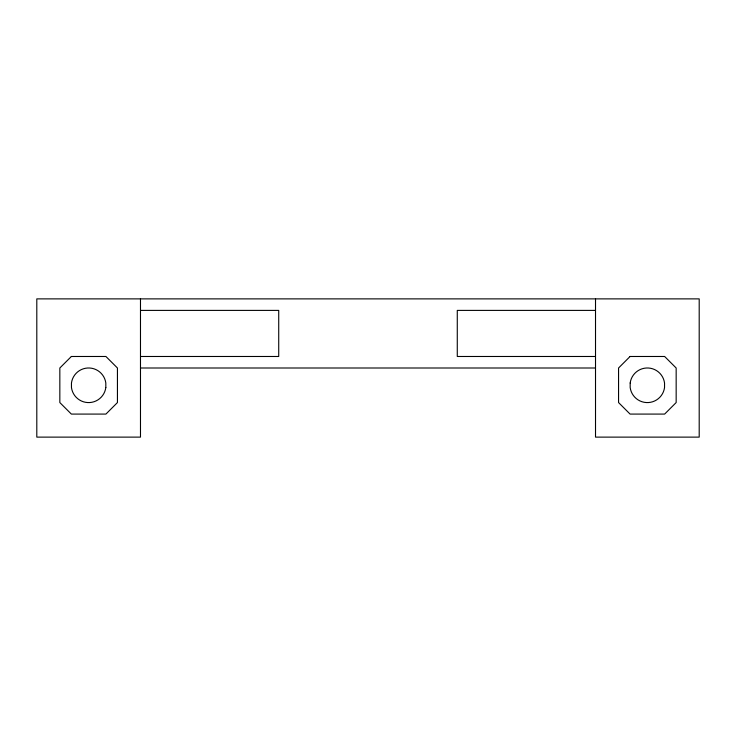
<?xml version="1.0" encoding="UTF-8"?>
<svg xmlns="http://www.w3.org/2000/svg" width="736" height="736" viewBox="0 0 736 736"><rect width="100%" height="100%" fill="white"/><g stroke="black" fill="none" stroke-linecap="round" stroke-linejoin="round"><path stroke-width="1.1" d="M140.484 310.399L278.723 310.399L278.723 356.482L140.484 356.482M595.516 310.399L457.277 310.399L457.277 356.482L595.516 356.482M140.484 368L595.516 368M595.516 298.88L595.516 437.12L699.2 437.12L699.2 298.88L36.8 298.88L36.8 437.12L140.484 437.12L140.484 298.88M630.182 382.987L630.172 387.513A17.333 17.333 0 0 0 664.534 387.578L664.544 383.051A17.333 17.333 0 0 0 630.182 382.987M71.364 356.482L59.837 368L59.837 402.564L71.364 414.083L105.92 414.083L117.438 402.564L117.438 368L105.92 356.482L71.364 356.482M630.08 356.482L618.562 368L618.562 402.564L630.08 414.083L664.636 414.083L676.163 402.564L676.163 368L664.636 356.482L630.08 356.482M105.828 387.513L105.818 382.987A17.333 17.333 0 0 0 71.456 383.051L71.466 387.578A17.333 17.333 0 0 0 105.828 387.513"/></g></svg>
